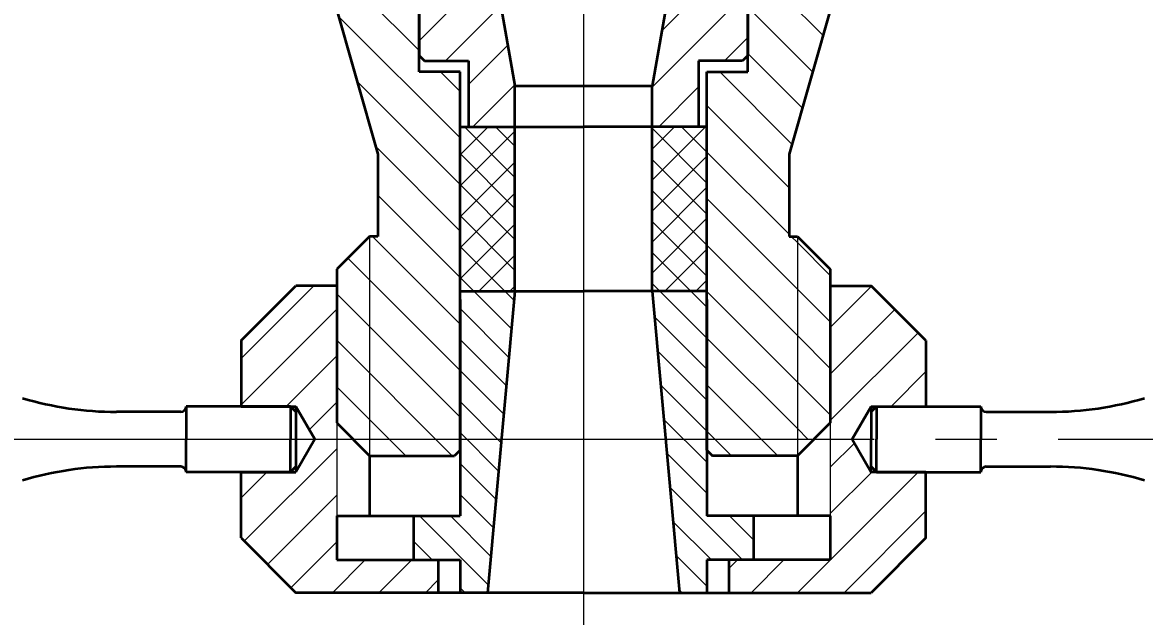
# Model space of a CAD drawing. Header units: millimetres. Extents: x 2139 to 2733, y 1509 to 1929.
# Drawn here: x 2359.42 to 2370.39, y 1760.62 to 1766.43 of the extents above; entities that cross this region are included whole.
import ezdxf

# ---------------------------------------------------------------- set-up
doc = ezdxf.new("R2010")
doc.units = ezdxf.units.MM
doc.linetypes.add('JIS_08_11', pattern=[12.799999999999999, 11, -0.6, 0.6, -0.6])
doc.linetypes.add('点画线', pattern=[18, 12, -2, 2, -2])
for name, color, linetype, lineweight in [('EB0', 7, 'Continuous', 35), ('中心线', 7, 'JIS_08_11', 9), ('设备', 7, 'Continuous', 50)]:
    doc.layers.add(name, color=color, linetype=linetype, lineweight=lineweight)
doc.layers.add('厂房', color=7, linetype='Continuous')
doc.layers.add('标注', color=7, linetype='Continuous')
doc.styles.get("Standard").update_dxf_attribs({"font": 'arial.ttf'})
doc.dimstyles.new('ISO-25', dxfattribs={"dimtxt": 2.5, "dimasz": 2.5, "dimexe": 1.25, "dimexo": 0.625, "dimtad": 1, "dimtxsty": 'Standard', "dimcen": 2.5, "dimadec": 0, "dimazin": 0, "dimtfac": 1, "dimtmove": 0, "dimatfit": 3, "dimfxl": 1, "dimarcsym": 0})
pattern_1 = [(44.99999999999999, (2399.633057158721, 1786.21686475952), (-0.2274055408295936, 0.2274055408295938), [])]
pattern_2 = [(315, (2399.633057158721, 1786.21686475952), (0.2274055408295937, 0.2274055408295937), [])]

# ---------------------------------------------------------------- blocks, each defined once
blk = doc.blocks.new('*X5')
at = {"layer": 'EB0', "color": 0, "linetype": 'Continuous', "lineweight": 18}
for p, q in [((-667.971230475429, -418.1447854271078), (-661.0860228201202, -425.0299930824167)), ((-662.3143762259407, -418.1447854271037), (-660.6146182993293, -419.8445433537152)), ((-634.0301049784756, -418.1447854271067), (-625.4600948514559, -426.7147955541266)), ((-628.3732507289832, -418.1447854271068), (-625.4600948514559, -421.0579413046342)), ((-670.4600948514552, -421.3127753005741), (-661.5574273409113, -430.2154428111181)), ((-635.0374084138041, -422.7943362412706), (-625.4600948514557, -432.3716498036191)), ((-670.4600948514551, -426.9696295500666), (-662.0288318617022, -435.4008925398197)), ((-634.4717229888548, -429.0168759157124), (-625.4600948514557, -438.0285040531115)), ((-670.4600948514551, -432.6264837995591), (-662.5002363824932, -440.5863422685209)), ((-633.9060375639056, -435.239415590154), (-625.4600948514557, -443.685358302604)), ((-670.460094851455, -438.2833380490516), (-662.9716409032842, -445.7717919972225)), ((-633.3403521389564, -441.4619552645958), (-625.4600948514558, -449.3422125520963)), ((-670.4600948514549, -443.9401922985442), (-663.4430454240751, -450.9572417259239)), ((-632.774666714007, -447.6844949390373), (-625.4600948514556, -454.9990668015887)), ((-670.4600948514554, -449.5970465480362), (-663.9144499448662, -456.1426914546255)), ((-632.2089812890579, -453.9070346134791), (-618.9712304754283, -467.1447854271085)), ((-670.4600948514552, -455.2539007975286), (-664.3858544656572, -461.3281411833267)), ((-677.8829187208673, -459.1447854271015), (-665.3286635072391, -471.6990406407297)), ((-672.2260644713766, -459.1447854270997), (-664.8572589864481, -466.5135909120283)), ((-631.6432958641085, -460.1295742879208), (-624.6280847249199, -467.1447854271095)), ((-621.3143762259443, -459.1447854271001), (-616.9600948514535, -463.4990668015909)), ((-678.9600948514569, -463.7244635460044), (-675.5397729703523, -467.1447854271091)), ((-631.0776104391593, -466.3521139623626), (-625.4600948514554, -471.9696295500664)), ((-670.4600948514551, -472.2244635460061), (-669.539772970355, -473.1447854271063)), ((-630.5119250142101, -472.574653636804), (-629.9417932239077, -473.1447854271065))]:
    blk.add_line(p, q, dxfattribs=at)
blk = doc.blocks.new('*X6')
at = {"layer": 'EB0', "color": 0, "linetype": 'Continuous', "lineweight": 18}
for p, q in [((-670.4600948514554, -393.2742366263288), (-665.3311153805936, -388.1452571554669)), ((-635.4600948514558, -392.2153621232835), (-631.3899898836366, -388.1452571554644)), ((-635.4600948514557, -397.8722163727757), (-625.7331356341433, -388.1452571554632)), ((-670.4600948514554, -398.9310908758212), (-660.4600948514558, -388.9310908758217)), ((-670.4600948514553, -404.5879451253135), (-660.4600948514558, -394.5879451253141)), ((-635.4600948514557, -403.529070622268), (-625.4600948514559, -393.5290706222683)), ((-670.4600948514553, -410.2447993748058), (-660.4600948514559, -400.2447993748065)), ((-635.4600948514554, -409.1859248717603), (-625.4600948514559, -399.1859248717606)), ((-635.4600948514553, -414.8427791212527), (-625.4600948514558, -404.842779121253)), ((-670.4600948514552, -415.9016536242981), (-660.4600948514559, -405.9016536242989)), ((-633.1052469078174, -418.1447854271071), (-625.4600948514558, -410.4996333707455)), ((-667.0463724047731, -418.1447854271083), (-660.4600948514559, -411.5585078737913)), ((-661.3895181552792, -418.1447854271069), (-660.4600948514559, -417.2153621232837)), ((-627.448392658326, -418.1447854271082), (-625.4600948514558, -416.1564876202379))]:
    blk.add_line(p, q, dxfattribs=at)
blk = doc.blocks.new('*X7')
at = {"layer": 'EB0', "color": 0, "linetype": 'Continuous', "lineweight": 18}
for p, q in [((-669.6864874996077, -388.1452571554674), (-660.4600948514558, -397.3716498036192)), ((-664.0296332501157, -388.1452571554668), (-660.4600948514558, -391.7147955541267)), ((-635.4600948514558, -388.4305243066645), (-625.4600948514559, -398.4305243066646)), ((-630.088507753164, -388.1452571554642), (-625.4600948514559, -392.7736700571723)), ((-670.4600948514554, -393.0285040531119), (-660.4600948514559, -403.0285040531115)), ((-635.4600948514558, -394.0873785561571), (-625.4600948514558, -404.087378556157)), ((-670.4600948514554, -398.6853583026044), (-660.4600948514559, -408.6853583026039)), ((-635.4600948514556, -399.7442328056496), (-625.4600948514558, -409.7442328056495)), ((-670.4600948514553, -404.3422125520969), (-660.4600948514559, -414.3422125520963)), ((-635.4600948514554, -405.4010870551422), (-625.4600948514558, -415.401087055142)), ((-670.4600948514553, -409.9990668015894), (-662.3143762259377, -418.1447854271069)), ((-635.4600948514554, -411.0579413046346), (-628.373250728982, -418.144785427108)), ((-670.4600948514552, -415.6559210510819), (-667.9712304754283, -418.1447854271089)), ((-635.4600948514553, -416.7147955541272), (-634.0301049784756, -418.144785427107))]:
    blk.add_line(p, q, dxfattribs=at)
blk = doc.blocks.new('*U41')
at = {"layer": '中心线', "color": 0, "transparency": 16777216}
blk.add_line((0, 24.83547627046573), (0, -45.41324831126485), dxfattribs=at)
blk = doc.blocks.new('*D51')
at = {"layer": 'Defpoints', "color": 0, "transparency": 16777216}
for p in [(2330.881236952726, 1776.831724732167), (2364.902396074683, 1758.099362832931), (2364.902396074683, 1749.412735737465)]:
    blk.add_point(p, dxfattribs=at)
at = {"layer": '标注', "color": 0, "lineweight": -2, "transparency": 16777216}
for p, q in [((2330.881236952726, 1776.206724732167), (2330.881236952726, 1748.162735737465)), ((2364.902396074683, 1757.474362832931), (2364.902396074683, 1748.162735737465)), ((2333.381236952726, 1749.412735737465), (2362.402396074683, 1749.412735737465))]:
    blk.add_line(p, q, dxfattribs=at)
at = {"layer": '标注', "color": 0, "transparency": 16777216}
for points in [[(2333.381236952726, 1749.829402404132), (2333.381236952726, 1748.996069070798), (2330.881236952726, 1749.412735737465)], [(2362.402396074683, 1749.829402404132), (2362.402396074683, 1748.996069070798), (2364.902396074683, 1749.412735737465)]]:
    blk.add_solid(points, dxfattribs=at)
at = {"layer": '标注', "color": 0, "transparency": 16777216, "insert": (2347.891816513705, 1751.314168206769), "char_height": 2.5, "attachment_point": 5}
blk.add_mtext('6800', dxfattribs=at)

msp = doc.modelspace()

# ---------------------------------------------------------------- hatches: boundary and pattern name
at = {"layer": '设备', "linetype": 'Continuous', "lineweight": 18, "true_color": 0x000000}
h = msp.add_hatch(dxfattribs=at)
h.set_pattern_fill('无图案', color=18, scale=0.3216000000000001, angle=404.9999999999999, style=0, pattern_type=0)
h.set_pattern_definition(pattern_1)
edge = h.paths.add_edge_path(flags=0)
edge.add_line((2365.572396074683, 1765.412278975987), (2365.572396074683, 1765.812423684501))
edge.add_line((2365.790553700958, 1765.412278975987), (2365.572396074683, 1765.412278975987))
edge.add_line((2365.860313143152, 1765.412278975987), (2365.790553700959, 1765.412278975987))
edge.add_line((2366.027996074683, 1765.412278975987), (2365.860313143152, 1765.412278975987))
edge.add_line((2366.027996074683, 1766.055478975987), (2366.027996074683, 1765.412278975987))
edge.add_line((2366.456796074684, 1766.055478975987), (2366.027996074683, 1766.055478975987))
edge.add_line((2366.510396074683, 1766.109078975987), (2366.456796074683, 1766.055478975987))
edge.add_line((2366.510396074683, 1766.283725043598), (2366.510396074683, 1766.109078975987))
edge.add_line((2366.510396074683, 1766.738536125258), (2366.510396074683, 1766.283725043599))
edge.add_line((2366.510396074683, 1767.193347206917), (2366.510396074683, 1766.738536125258))
edge.add_line((2366.510396074683, 1767.648158288576), (2366.510396074683, 1767.193347206917))
edge.add_line((2366.510396074683, 1767.985078975987), (2366.510396074683, 1767.648158288576))
edge.add_line((2366.510396074683, 1768.092278975987), (2366.510396074683, 1767.985078975987))
edge.add_line((2366.617596074683, 1768.092278975987), (2366.510396074683, 1768.092278975987))
edge.add_line((2366.954516762094, 1768.092278975987), (2366.617596074683, 1768.092278975987))
edge.add_line((2367.046396074683, 1768.092278975987), (2366.954516762094, 1768.092278975987))
edge.add_line((2367.046396074683, 1768.184158288576), (2367.046396074683, 1768.092278975987))
edge.add_line((2367.046396074683, 1768.253078975987), (2367.046396074683, 1768.184158288576))
edge.add_line((2367.046396074683, 1768.319495779388), (2367.046396074683, 1768.253078975987))
edge.add_line((2367.046396074683, 1768.440678975987), (2367.046396074683, 1768.319495779388))
edge.add_line((2366.965996074684, 1768.521078975987), (2367.046396074683, 1768.440678975987))
edge.add_line((2366.844812878085, 1768.521078975987), (2366.965996074684, 1768.521078975987))
edge.add_line((2366.390001796425, 1768.521078975987), (2366.844812878084, 1768.521078975987))
edge.add_line((2366.188796074684, 1768.521078975987), (2366.390001796426, 1768.521078975987))
edge.add_line((2365.974396074683, 1768.092278975987), (2366.188796074683, 1768.521078975987))
edge.add_line((2365.572396074683, 1765.812423684501), (2365.974396074683, 1768.092278975987))
edge = h.paths.add_edge_path(flags=0)
edge.add_line((2363.294396074683, 1767.161024778531), (2363.294396074683, 1767.61583586019))
edge.add_line((2363.294396074683, 1766.706213696872), (2363.294396074683, 1767.161024778531))
edge.add_line((2363.294396074683, 1766.251402615213), (2363.294396074683, 1766.706213696872))
edge.add_line((2363.294396074683, 1766.109078975987), (2363.294396074683, 1766.251402615213))
edge.add_line((2363.347996074684, 1766.055478975987), (2363.294396074683, 1766.109078975987))
edge.add_line((2363.776796074683, 1766.055478975987), (2363.347996074683, 1766.055478975987))
edge.add_line((2363.776796074683, 1765.412278975987), (2363.776796074683, 1766.055478975987))
edge.add_line((2363.971309374322, 1765.412278975987), (2363.776796074683, 1765.412278975987))
edge.add_line((2364.041068816515, 1765.412278975987), (2363.971309374321, 1765.412278975987))
edge.add_line((2364.232396074683, 1765.412278975987), (2364.041068816515, 1765.412278975987))
edge.add_line((2364.232396074683, 1765.812423684501), (2364.232396074683, 1765.412278975987))
edge.add_line((2363.830396074683, 1768.092278975987), (2364.232396074683, 1765.812423684501))
edge.add_line((2363.615996074684, 1768.521078975987), (2363.830396074683, 1768.092278975987))
edge.add_line((2363.206324224811, 1768.521078975987), (2363.615996074683, 1768.521078975987))
edge.add_line((2362.838796074683, 1768.521078975987), (2363.206324224811, 1768.521078975987))
edge.add_line((2362.758396074683, 1768.440678975987), (2362.838796074684, 1768.521078975987))
edge.add_line((2362.758396074683, 1768.253078975987), (2362.758396074683, 1768.440678975987))
edge.add_line((2362.758396074683, 1768.216863564338), (2362.758396074683, 1768.253078975987))
edge.add_line((2362.758396074683, 1768.092278975987), (2362.758396074683, 1768.216863564338))
edge.add_line((2362.861217027162, 1768.092278975987), (2362.758396074683, 1768.092278975987))
edge.add_line((2363.187196074683, 1768.092278975987), (2362.861217027161, 1768.092278975987))
edge.add_line((2363.294396074683, 1768.092278975987), (2363.187196074683, 1768.092278975987))
edge.add_line((2363.294396074683, 1767.985078975987), (2363.294396074683, 1768.092278975987))
edge.add_line((2363.294396074683, 1767.709978639469), (2363.294396074683, 1767.985078975987))
edge.add_line((2363.294396074683, 1767.615835860191), (2363.294396074683, 1767.709978639469))
h = msp.add_hatch(dxfattribs=at)
h.set_pattern_fill('无图案', color=18, scale=0.3216000000000001, angle=315, style=0, pattern_type=0)
h.set_pattern_definition(pattern_2)
edge = h.paths.add_edge_path(flags=0)
edge.add_line((2362.490396074683, 1762.517878975987), (2362.490396074683, 1762.869651982886))
edge.add_line((2362.651170790044, 1762.357104260627), (2362.490396074684, 1762.517878975987))
edge.add_line((2362.811996074684, 1762.357104260627), (2362.651170790044, 1762.357104260627))
edge.add_line((2362.811996074684, 1764.340278975987), (2362.811996074684, 1762.357104260627))
edge.add_line((2362.490396074683, 1764.018678975987), (2362.811996074684, 1764.340278975987))
edge.add_line((2362.490396074683, 1763.857904260626), (2362.490396074683, 1764.018678975987))
edge.add_line((2362.490396074683, 1763.779274146205), (2362.490396074683, 1763.857904260627))
edge.add_line((2362.490396074683, 1763.324463064545), (2362.490396074683, 1763.779274146204))
edge.add_line((2362.490396074683, 1762.869651982886), (2362.490396074683, 1763.324463064545))
edge = h.paths.add_edge_path(flags=0)
edge.add_line((2361.171423614397, 1767.020278975987), (2360.989596074683, 1767.020278975987))
edge.add_line((2361.95211110118, 1767.020278975987), (2361.171423614398, 1767.020278975987))
edge.add_arc((2361.95211110118, 1766.484306264459), 0.5359727115280952, 375.9453959009252, 450)
edge.add_line((2362.892396074683, 1765.144278975987), (2362.467461698596, 1766.631549292292))
edge.add_line((2362.892396074683, 1764.340278975987), (2362.892396074683, 1765.144278975987))
edge.add_line((2362.811996074684, 1764.340278975987), (2362.892396074683, 1764.340278975987))
edge.add_line((2362.811996074684, 1762.357104260627), (2362.811996074684, 1764.340278975987))
edge.add_line((2362.811996074684, 1762.196278975987), (2362.811996074684, 1762.357104260627))
edge.add_line((2363.642796074683, 1762.196278975987), (2362.811996074683, 1762.196278975987))
edge.add_line((2363.696396074683, 1762.249878975987), (2363.642796074683, 1762.196278975987))
edge.add_line((2363.696396074683, 1762.421670452318), (2363.696396074683, 1762.249878975987))
edge.add_line((2363.696396074683, 1762.724877840091), (2363.696396074683, 1762.421670452318))
edge.add_line((2363.696396074683, 1763.028085227864), (2363.696396074683, 1762.724877840091))
edge.add_line((2363.696396074683, 1763.331292615637), (2363.696396074683, 1763.028085227864))
edge.add_line((2363.696396074683, 1763.634500003409), (2363.696396074683, 1763.331292615637))
edge.add_line((2363.696396074683, 1763.723904260627), (2363.696396074683, 1763.634500003409))
edge.add_line((2363.696396074683, 1763.804304260627), (2363.696396074683, 1763.723904260627))
edge.add_line((2363.696396074683, 1763.924536125258), (2363.696396074683, 1763.804304260627))
edge.add_line((2363.696396074683, 1763.937707391182), (2363.696396074683, 1763.924536125258))
edge.add_line((2363.696396074683, 1764.22774351303), (2363.696396074683, 1763.937707391182))
edge.add_line((2363.696396074683, 1764.240914778955), (2363.696396074683, 1764.22774351303))
edge.add_line((2363.696396074683, 1764.530950900803), (2363.696396074683, 1764.240914778955))
edge.add_line((2363.696396074683, 1764.544122166728), (2363.696396074683, 1764.530950900803))
edge.add_line((2363.696396074683, 1764.834158288576), (2363.696396074683, 1764.544122166728))
edge.add_line((2363.696396074683, 1764.8473295545), (2363.696396074683, 1764.834158288576))
edge.add_line((2363.696396074683, 1765.137365676349), (2363.696396074683, 1764.8473295545))
edge.add_line((2363.696396074683, 1765.150536942273), (2363.696396074683, 1765.137365676349))
edge.add_line((2363.696396074683, 1765.412278975987), (2363.696396074683, 1765.150536942273))
edge.add_line((2363.696396074683, 1765.948278975987), (2363.696396074683, 1765.412278975987))
edge.add_line((2363.294396074683, 1765.948278975987), (2363.696396074683, 1765.948278975987))
edge.add_line((2363.294396074683, 1766.109078975987), (2363.294396074683, 1765.948278975987))
edge.add_line((2363.294396074683, 1767.985078975987), (2363.294396074683, 1766.109078975987))
edge.add_line((2363.187196074683, 1768.092278975987), (2363.294396074683, 1767.985078975987))
edge.add_line((2362.758396074683, 1768.092278975987), (2363.187196074683, 1768.092278975987))
edge.add_line((2362.725502061493, 1768.092278975987), (2362.758396074684, 1768.092278975987))
edge.add_line((2362.633811486332, 1768.092278975987), (2362.725502061493, 1768.092278975987))
edge.add_line((2362.498096520663, 1768.092278975987), (2362.633811486332, 1768.092278975987))
edge.add_line((2362.406405945503, 1768.092278975987), (2362.498096520663, 1768.092278975987))
edge.add_line((2362.270690979833, 1768.092278975987), (2362.406405945503, 1768.092278975987))
edge.add_line((2362.179000404673, 1768.092278975987), (2362.270690979833, 1768.092278975987))
edge.add_line((2362.043285439004, 1768.092278975987), (2362.179000404673, 1768.092278975987))
edge.add_line((2361.951594863844, 1768.092278975987), (2362.043285439004, 1768.092278975987))
edge.add_line((2361.815879898174, 1768.092278975987), (2361.951594863843, 1768.092278975987))
edge.add_line((2361.724189323014, 1768.092278975987), (2361.815879898174, 1768.092278975987))
edge.add_line((2361.588474357345, 1768.092278975987), (2361.724189323014, 1768.092278975987))
edge.add_line((2361.496783782184, 1768.092278975987), (2361.588474357345, 1768.092278975987))
edge.add_line((2361.361068816515, 1768.092278975987), (2361.496783782185, 1768.092278975987))
edge.add_line((2361.269378241354, 1768.092278975987), (2361.361068816515, 1768.092278975987))
edge.add_line((2361.133663275686, 1768.092278975987), (2361.269378241355, 1768.092278975987))
edge.add_line((2361.041972700525, 1768.092278975987), (2361.133663275686, 1768.092278975987))
edge.add_line((2360.989596074683, 1768.092278975987), (2361.041972700525, 1768.092278975987))
edge.add_line((2360.989596074684, 1767.020278975987), (2360.989596074684, 1768.092278975987))
edge = h.paths.add_edge_path(flags=0)
edge.add_arc((2359.810396074677, 1767.288278975981), 0.2679999999934067, 539.9999999999994, 630)
edge.add_line((2360.057368534969, 1767.020278975987), (2359.810396074677, 1767.020278975987))
edge.add_line((2360.239196074684, 1767.020278975987), (2360.05736853497, 1767.020278975987))
edge.add_line((2360.239196074684, 1768.092278975987), (2360.239196074684, 1767.020278975987))
edge.add_line((2359.542396074683, 1768.092278975987), (2360.239196074683, 1768.092278975987))
edge.add_line((2359.542396074683, 1767.288278975981), (2359.542396074683, 1768.092278975987))
h = msp.add_hatch(dxfattribs=at)
h.set_pattern_fill('无图案', color=18, scale=0.3216000000000001, angle=315, style=0, pattern_type=0)
h.set_pattern_definition(pattern_2)
edge = h.paths.add_edge_path(flags=0)
edge.add_line((2366.510396074683, 1765.948278975987), (2366.510396074683, 1766.109078975987))
edge.add_line((2366.108396074683, 1765.948278975987), (2366.510396074683, 1765.948278975987))
edge.add_line((2366.108396074683, 1765.412278975987), (2366.108396074683, 1765.948278975987))
edge.add_line((2366.108396074683, 1765.164196044456), (2366.108396074683, 1765.412278975987))
edge.add_line((2366.108396074683, 1765.123706574167), (2366.108396074683, 1765.164196044456))
edge.add_line((2366.108396074683, 1764.860988656683), (2366.108396074683, 1765.123706574167))
edge.add_line((2366.108396074683, 1764.820499186394), (2366.108396074683, 1764.860988656683))
edge.add_line((2366.108396074683, 1764.55778126891), (2366.108396074683, 1764.820499186394))
edge.add_line((2366.108396074683, 1764.517291798621), (2366.108396074683, 1764.55778126891))
edge.add_line((2366.108396074683, 1764.254573881137), (2366.108396074683, 1764.517291798621))
edge.add_line((2366.108396074683, 1764.214084410848), (2366.108396074683, 1764.254573881137))
edge.add_line((2366.108396074683, 1763.951366493365), (2366.108396074683, 1764.214084410848))
edge.add_line((2366.108396074683, 1763.910877023075), (2366.108396074683, 1763.951366493365))
edge.add_line((2366.108396074683, 1763.804304260627), (2366.108396074683, 1763.910877023075))
edge.add_line((2366.108396074683, 1763.723904260627), (2366.108396074683, 1763.804304260627))
edge.add_line((2366.108396074683, 1763.648159105592), (2366.108396074683, 1763.723904260627))
edge.add_line((2366.108396074683, 1763.344951717819), (2366.108396074683, 1763.648159105592))
edge.add_line((2366.108396074683, 1763.041744330046), (2366.108396074683, 1763.344951717819))
edge.add_line((2366.108396074683, 1762.738536942273), (2366.108396074683, 1763.041744330046))
edge.add_line((2366.108396074683, 1762.435329554501), (2366.108396074683, 1762.738536942273))
edge.add_line((2366.108396074683, 1762.249878975987), (2366.108396074683, 1762.435329554501))
edge.add_line((2366.161996074683, 1762.196278975987), (2366.108396074683, 1762.249878975987))
edge.add_line((2366.992796074684, 1762.196278975987), (2366.161996074683, 1762.196278975987))
edge.add_line((2366.992796074684, 1762.357104260627), (2366.992796074684, 1762.196278975987))
edge.add_line((2366.992796074684, 1764.340278975987), (2366.992796074684, 1762.357104260627))
edge.add_line((2366.912396074683, 1764.340278975987), (2366.992796074683, 1764.340278975987))
edge.add_line((2366.912396074683, 1765.144278975987), (2366.912396074683, 1764.340278975987))
edge.add_line((2367.33733045077, 1766.631549292292), (2366.912396074683, 1765.144278975987))
edge.add_arc((2367.852681048187, 1766.484306264459), 0.5359727115281051, 450, 524.0546040990768)
edge.add_line((2368.633368534969, 1767.020278975987), (2367.852681048187, 1767.020278975987))
edge.add_line((2368.815196074684, 1767.020278975987), (2368.63336853497, 1767.020278975987))
edge.add_line((2368.815196074684, 1768.092278975987), (2368.815196074684, 1767.020278975987))
edge.add_line((2368.773761088732, 1768.092278975987), (2368.815196074684, 1768.092278975987))
edge.add_line((2368.638046123062, 1768.092278975987), (2368.773761088731, 1768.092278975987))
edge.add_line((2368.546355547902, 1768.092278975987), (2368.638046123062, 1768.092278975987))
edge.add_line((2368.410640582232, 1768.092278975987), (2368.546355547901, 1768.092278975987))
edge.add_line((2368.318950007072, 1768.092278975987), (2368.410640582233, 1768.092278975987))
edge.add_line((2368.183235041403, 1768.092278975987), (2368.318950007072, 1768.092278975987))
edge.add_line((2368.091544466242, 1768.092278975987), (2368.183235041403, 1768.092278975987))
edge.add_line((2367.955829500574, 1768.092278975987), (2368.091544466243, 1768.092278975987))
edge.add_line((2367.864138925413, 1768.092278975987), (2367.955829500573, 1768.092278975987))
edge.add_line((2367.728423959744, 1768.092278975987), (2367.864138925413, 1768.092278975987))
edge.add_line((2367.636733384583, 1768.092278975987), (2367.728423959743, 1768.092278975987))
edge.add_line((2367.501018418914, 1768.092278975987), (2367.636733384583, 1768.092278975987))
edge.add_line((2367.409327843754, 1768.092278975987), (2367.501018418915, 1768.092278975987))
edge.add_line((2367.273612878084, 1768.092278975987), (2367.409327843754, 1768.092278975987))
edge.add_line((2367.181922302924, 1768.092278975987), (2367.273612878085, 1768.092278975987))
edge.add_line((2367.046396074683, 1768.092278975987), (2367.181922302924, 1768.092278975987))
edge.add_line((2366.617596074683, 1768.092278975987), (2367.046396074683, 1768.092278975987))
edge.add_line((2366.510396074683, 1767.985078975987), (2366.617596074683, 1768.092278975987))
edge.add_line((2366.510396074683, 1767.142908824951), (2366.510396074683, 1767.985078975987))
edge.add_line((2366.510396074683, 1766.109078975987), (2366.510396074683, 1767.142908824951))
h = msp.add_hatch(dxfattribs=at)
h.set_pattern_fill('无图案', color=18, scale=0.3216000000000001, angle=315, style=0, pattern_type=0)
h.set_pattern_definition(pattern_2)
edge = h.paths.add_edge_path(flags=0)
edge.add_line((2367.153621359324, 1762.357104260627), (2366.992796074684, 1762.357104260627))
edge.add_line((2367.314396074683, 1762.517878975987), (2367.153621359323, 1762.357104260627))
edge.add_line((2367.314396074683, 1762.593762799478), (2367.314396074683, 1762.517878975987))
edge.add_line((2367.314396074683, 1763.048573881137), (2367.314396074683, 1762.593762799478))
edge.add_line((2367.314396074683, 1763.503384962796), (2367.314396074683, 1763.048573881137))
edge.add_line((2367.314396074683, 1763.857904260626), (2367.314396074683, 1763.503384962796))
edge.add_line((2367.314396074683, 1764.018678975987), (2367.314396074683, 1763.857904260627))
edge.add_line((2366.992796074684, 1764.340278975987), (2367.314396074684, 1764.018678975987))
edge.add_line((2366.992796074684, 1762.357104260627), (2366.992796074684, 1764.340278975987))
h = msp.add_hatch(dxfattribs=at)
h.set_pattern_fill('无图案', color=18, scale=0.3216000000000001, angle=404.9999999999999, style=0, pattern_type=0)
h.set_pattern_definition(pattern_1)
edge = h.paths.add_edge_path(flags=0)
edge.add_line((2367.314396074683, 1761.177904260627), (2367.314396074683, 1761.606704260627))
edge.add_line((2366.563996074683, 1761.177904260627), (2367.314396074683, 1761.177904260627))
edge.add_line((2366.456199205239, 1761.177904260627), (2366.563996074683, 1761.177904260627))
edge.add_line((2366.322796074684, 1761.177904260627), (2366.456199205239, 1761.177904260627))
edge.add_line((2366.322796074684, 1760.856304260627), (2366.322796074684, 1761.177904260627))
edge.add_line((2367.071125739012, 1760.856304260627), (2366.322796074684, 1760.856304260627))
edge.add_line((2367.714325739012, 1760.856304260627), (2367.071125739012, 1760.856304260627))
edge.add_line((2368.250325739012, 1761.392304260627), (2367.714325739012, 1760.856304260627))
edge.add_line((2368.250325739012, 1762.035504260627), (2368.250325739012, 1761.392304260627))
edge.add_line((2367.767925739012, 1762.035504260627), (2368.250325739012, 1762.035504260627))
edge.add_line((2367.714325739012, 1762.035504260627), (2367.767925739012, 1762.035504260627))
edge.add_line((2367.528649892441, 1762.357104260627), (2367.714325739012, 1762.035504260627))
edge.add_line((2367.314396074683, 1762.357104260627), (2367.52864989244, 1762.357104260627))
edge.add_line((2367.314396074683, 1761.606704260627), (2367.314396074683, 1762.357104260627))
edge = h.paths.add_edge_path(flags=0)
edge.add_line((2367.314396074683, 1762.357104260627), (2367.314396074683, 1762.517878975987))
edge.add_line((2367.528649892441, 1762.357104260627), (2367.314396074683, 1762.357104260627))
edge.add_line((2367.714325739012, 1762.678704260627), (2367.52864989244, 1762.357104260627))
edge.add_line((2367.767925739012, 1762.678704260627), (2367.714325739012, 1762.678704260627))
edge.add_line((2368.250325739012, 1762.678704260627), (2367.767925739012, 1762.678704260627))
edge.add_line((2368.250325739012, 1763.321904260627), (2368.250325739012, 1762.678704260627))
edge.add_line((2367.714325739012, 1763.857904260627), (2368.250325739012, 1763.321904260627))
edge.add_line((2367.314396074683, 1763.857904260626), (2367.714325739012, 1763.857904260627))
edge.add_line((2367.314396074683, 1762.517878975987), (2367.314396074683, 1763.857904260627))
edge = h.paths.add_edge_path(flags=0)
edge.add_line((2362.090466410355, 1760.856304260627), (2361.554466410355, 1761.392304260627))
edge.add_line((2362.733666410355, 1760.856304260627), (2362.090466410355, 1760.856304260627))
edge.add_line((2363.481996074684, 1760.856304260627), (2362.733666410355, 1760.856304260627))
edge.add_line((2363.481996074684, 1761.177904260627), (2363.481996074684, 1760.856304260627))
edge.add_line((2363.42412532751, 1761.177904260627), (2363.481996074683, 1761.177904260627))
edge.add_line((2363.240796074683, 1761.177904260627), (2363.42412532751, 1761.177904260627))
edge.add_line((2362.490396074683, 1761.177904260627), (2363.240796074683, 1761.177904260627))
edge.add_line((2362.490396074684, 1761.606704260627), (2362.490396074684, 1761.177904260627))
edge.add_line((2362.490396074683, 1762.357104260627), (2362.490396074683, 1761.606704260627))
edge.add_line((2362.276142256927, 1762.357104260627), (2362.490396074684, 1762.357104260627))
edge.add_line((2362.090466410355, 1762.035504260627), (2362.276142256926, 1762.357104260627))
edge.add_line((2362.036866410354, 1762.035504260627), (2362.090466410355, 1762.035504260627))
edge.add_line((2361.554466410355, 1762.035504260627), (2362.036866410354, 1762.035504260627))
edge.add_line((2361.554466410355, 1761.392304260627), (2361.554466410355, 1762.035504260627))
edge = h.paths.add_edge_path(flags=0)
edge.add_line((2362.036866410354, 1762.678704260627), (2361.554466410355, 1762.678704260627))
edge.add_line((2362.090466410355, 1762.678704260627), (2362.036866410354, 1762.678704260627))
edge.add_line((2362.276142256927, 1762.357104260627), (2362.090466410355, 1762.678704260627))
edge.add_line((2362.490396074683, 1762.357104260627), (2362.276142256926, 1762.357104260627))
edge.add_line((2362.490396074683, 1762.414840901227), (2362.490396074683, 1762.357104260627))
edge.add_line((2362.490396074683, 1762.517878975987), (2362.490396074683, 1762.414840901227))
edge.add_line((2362.490396074683, 1763.857904260626), (2362.490396074683, 1762.517878975987))
edge.add_line((2362.090466410355, 1763.857904260627), (2362.490396074683, 1763.857904260626))
edge.add_line((2361.554466410355, 1763.321904260627), (2362.090466410355, 1763.857904260627))
edge.add_line((2361.554466410355, 1762.678704260627), (2361.554466410355, 1763.321904260627))

# ---------------------------------------------------------------- linework, layer by layer
at = {"layer": '中心线'}
msp.add_line((2356.742991354867, 1762.357104260627), (2373.122196434221, 1762.357104260627), dxfattribs=at)
at = {"layer": '厂房', "color": 18, "linetype": '点画线', "lineweight": 9, "true_color": 0x000000}
for p, q in [((2364.902396074684, 1768.937267211281), (2364.902396074684, 1765.412278975987)), ((2364.902396074684, 1765.412278975987), (2364.902396074684, 1760.327681459539))]:
    msp.add_line(p, q, dxfattribs=at)
at = {"layer": '设备', "color": 18, "linetype": 'Continuous', "lineweight": 35, "true_color": 0x000000}
for p, q in [((2363.294396074683, 1768.092278975987), (2363.294396074683, 1766.109078975987)), ((2363.830396074683, 1768.092278975987), (2364.232396074683, 1765.812423684501)), ((2365.974396074683, 1768.092278975987), (2365.572396074683, 1765.812423684501)), ((2366.510396074683, 1768.092278975987), (2366.510396074683, 1766.109078975987)), ((2363.294396074683, 1765.948278975987), (2363.294396074683, 1768.011878975987)), ((2366.510396074683, 1765.948278975987), (2366.510396074683, 1768.011878975987)), ((2362.467461701269, 1766.631549282937), (2362.892396074683, 1765.144278975987)), ((2367.337330448097, 1766.631549282937), (2366.912396074683, 1765.144278975987)), ((2363.294396074683, 1766.109078975987), (2363.347996074684, 1766.055478975987)), ((2363.347996074684, 1766.055478975987), (2363.776796074683, 1766.055478975987)), ((2363.776796074683, 1766.055478975987), (2363.776796074683, 1765.412278975987)), ((2366.456796074684, 1766.055478975987), (2366.027996074683, 1766.055478975987)), ((2366.027996074683, 1766.055478975987), (2366.027996074683, 1765.412278975987)), ((2366.510396074683, 1766.109078975987), (2366.456796074684, 1766.055478975987)), ((2363.696396074683, 1765.948278975987), (2363.294396074683, 1765.948278975987)), ((2363.696396074683, 1762.249878975987), (2363.696396074683, 1765.948278975987)), ((2366.108396074683, 1762.249878975987), (2366.108396074683, 1765.948278975987)), ((2366.108396074683, 1765.948278975987), (2366.510396074683, 1765.948278975987)), ((2364.232396074683, 1765.412278975987), (2364.232396074683, 1765.812423684501)), ((2364.232396074683, 1765.812423684501), (2365.572396074683, 1765.812423684501)), ((2365.572396074683, 1765.412278975987), (2365.572396074683, 1765.812423684501)), ((2363.696396074683, 1765.412278975987), (2364.902396074684, 1765.412278975987)), ((2364.232396074683, 1763.804304260627), (2364.232396074683, 1765.412278975987)), ((2366.108396074683, 1765.412278975987), (2364.902396074684, 1765.412278975987)), ((2365.572396074683, 1763.804304260627), (2365.572396074683, 1765.412278975987)), ((2362.892396074683, 1765.144278975987), (2362.892396074683, 1764.340278975987)), ((2366.912396074683, 1765.144278975987), (2366.912396074683, 1764.340278975987)), ((2362.811996074684, 1764.340278975987), (2362.490396074683, 1764.018678975987)), ((2362.892396074683, 1764.340278975987), (2362.811996074684, 1764.340278975987)), ((2366.912396074683, 1764.340278975987), (2366.992796074684, 1764.340278975987)), ((2366.992796074684, 1764.340278975987), (2367.314396074683, 1764.018678975987)), ((2362.490396074683, 1764.018678975987), (2362.490396074683, 1762.517878975987)), ((2367.314396074683, 1764.018678975987), (2367.314396074683, 1762.517878975987)), ((2361.554466410355, 1763.321904260627), (2362.090466410355, 1763.857904260627)), ((2362.490396074683, 1763.857904260626), (2362.090466410355, 1763.857904260627)), ((2367.314396074683, 1763.857904260626), (2367.714325739012, 1763.857904260627)), ((2368.250325739012, 1763.321904260627), (2367.714325739012, 1763.857904260627)), ((2363.696396074683, 1763.804304260627), (2364.066013566065, 1763.804304260627)), ((2363.696396074683, 1763.723904260627), (2363.696396074683, 1761.606704260628)), ((2364.232396074683, 1763.804304260627), (2363.964396074683, 1760.856304260627)), ((2364.017996074684, 1763.804304260627), (2364.902396074684, 1763.804304260627)), ((2365.786796074683, 1763.804304260627), (2364.902396074684, 1763.804304260627)), ((2365.572396074683, 1763.804304260627), (2365.840396074683, 1760.856304260627)), ((2366.027996074683, 1763.804304260627), (2365.572396074683, 1763.804304260627)), ((2366.108396074683, 1763.804304260627), (2366.027996074683, 1763.804304260627)), ((2366.108396074683, 1763.723904260627), (2366.108396074683, 1761.606704260628)), ((2361.554466410355, 1763.321904260627), (2361.554466410355, 1762.678704260627)), ((2368.250325739012, 1763.321904260627), (2368.250325739012, 1762.678704260627)), ((2360.964866410349, 1762.625104260627), (2360.336581843262, 1762.625104260627)), ((2361.018466410354, 1762.678704260627), (2361.018466410354, 1762.357104260627)), ((2362.036866410354, 1762.678704260627), (2361.018466410354, 1762.678704260627)), ((2361.554466410355, 1762.678704260627), (2362.090466410355, 1762.678704260627)), ((2362.036866410354, 1762.678704260627), (2362.036866410354, 1762.357104260627)), ((2362.036866410354, 1762.678704260627), (2362.090466410355, 1762.625104260627)), ((2362.090466410355, 1762.678704260627), (2362.276142256927, 1762.357104260627)), ((2362.090466410355, 1762.678704260627), (2362.090466410355, 1762.035504260627)), ((2367.714325739012, 1762.678704260627), (2367.528649892441, 1762.357104260627)), ((2367.767925739012, 1762.678704260627), (2367.714325739012, 1762.625104260627)), ((2367.714325739012, 1762.678704260627), (2368.786325739012, 1762.678704260627)), ((2367.714325739013, 1762.678704260627), (2367.714325739012, 1762.357104260627)), ((2367.767925739012, 1762.678704260627), (2367.767925739012, 1762.357104260627)), ((2368.786325739012, 1762.678704260627), (2368.786325739012, 1762.357104260627)), ((2368.839925739018, 1762.625104260627), (2369.468210306105, 1762.625104260627)), ((2362.490396074683, 1762.517878975987), (2362.811996074684, 1762.196278975987)), ((2367.314396074683, 1762.517878975987), (2366.992796074684, 1762.196278975987)), ((2361.018466410354, 1762.035504260627), (2361.018466410354, 1762.357104260627)), ((2362.036866410354, 1762.035504260627), (2362.036866410354, 1762.357104260627)), ((2362.276142256927, 1762.357104260627), (2362.090466410355, 1762.035504260627)), ((2367.528649892441, 1762.357104260627), (2367.714325739012, 1762.035504260627)), ((2367.714325739012, 1762.035504260627), (2367.714325739012, 1762.357104260627)), ((2367.767925739012, 1762.035504260627), (2367.767925739012, 1762.357104260627)), ((2368.786325739012, 1762.035504260627), (2368.786325739012, 1762.357104260627)), ((2362.811996074684, 1762.196278975987), (2363.642796074683, 1762.196278975987)), ((2362.811996074684, 1762.196278975987), (2362.811996074684, 1761.606704260627)), ((2363.696396074683, 1762.249878975987), (2363.642796074683, 1762.196278975987)), ((2366.108396074683, 1762.249878975987), (2366.161996074683, 1762.196278975987)), ((2366.992796074684, 1762.196278975987), (2366.161996074683, 1762.196278975987)), ((2366.992796074684, 1762.196278975987), (2366.992796074684, 1761.606704260627)), ((2360.964866410349, 1762.089104260627), (2360.336581843262, 1762.089104260627)), ((2362.036866410354, 1762.035504260627), (2362.090466410355, 1762.089104260627)), ((2367.714325739012, 1762.089104260627), (2367.767925739012, 1762.035504260627)), ((2368.839925739018, 1762.089104260627), (2369.468210306105, 1762.089104260627)), ((2362.036866410354, 1762.035504260627), (2361.018466410354, 1762.035504260627)), ((2361.554466410355, 1761.392304260627), (2361.554466410355, 1762.035504260627)), ((2361.554466410355, 1762.035504260627), (2362.090466410355, 1762.035504260627)), ((2368.250325739012, 1762.035504260627), (2367.714325739012, 1762.035504260627)), ((2367.767925739012, 1762.035504260627), (2368.786325739012, 1762.035504260627)), ((2368.250325739012, 1761.392304260627), (2368.250325739012, 1762.035504260627)), ((2362.490396074683, 1761.606704260627), (2362.490396074683, 1761.177904260627)), ((2362.490396074683, 1761.606704260627), (2363.696396074683, 1761.606704260628)), ((2363.240796074683, 1761.606704260628), (2363.240796074683, 1761.177904260627)), ((2367.314396074683, 1761.606704260627), (2366.108396074683, 1761.606704260628)), ((2366.563996074683, 1761.606704260628), (2366.563996074683, 1761.177904260627)), ((2367.314396074683, 1761.606704260627), (2367.314396074683, 1761.177904260627)), ((2361.554466410355, 1761.392304260627), (2362.090466410355, 1760.856304260627)), ((2368.250325739012, 1761.392304260627), (2367.714325739012, 1760.856304260627)), ((2362.490396074683, 1761.177904260627), (2363.696396074683, 1761.177904260627)), ((2363.481996074684, 1761.177904260627), (2363.481996074684, 1760.856304260627)), ((2363.696396074683, 1761.177904260627), (2363.696396074683, 1760.856304260627)), ((2367.314396074683, 1761.177904260627), (2366.108396074683, 1761.177904260627)), ((2366.108396074683, 1761.177904260627), (2366.108396074683, 1760.856304260627)), ((2366.322796074684, 1761.177904260627), (2366.322796074684, 1760.856304260627)), ((2362.733666410355, 1760.856304260627), (2362.090466410355, 1760.856304260627)), ((2364.902396074684, 1760.856304260627), (2362.733666410355, 1760.856304260627)), ((2364.902396074684, 1760.856304260627), (2367.071125739012, 1760.856304260627)), ((2367.071125739012, 1760.856304260627), (2367.714325739012, 1760.856304260627))]:
    msp.add_line(p, q, dxfattribs=at)
at = {"layer": '设备', "lineweight": 35}
msp.add_line((2366.027996074683, 1766.055478975987), (2366.027996074683, 1765.412278975987), dxfattribs=at)
at = {"layer": '设备', "color": 18, "linetype": 'Continuous', "lineweight": 18, "true_color": 0x000000}
for p, q in [((2362.811996074684, 1764.340278975987), (2362.811996074684, 1762.196278975987)), ((2366.992796074684, 1764.340278975987), (2366.992796074684, 1762.196278975987)), ((2362.490396074683, 1762.517878975987), (2362.490396074684, 1761.606704260627)), ((2367.314396074683, 1762.517878975987), (2367.314396074683, 1761.606704260627))]:
    msp.add_line(p, q, dxfattribs=at)
at = {"layer": '设备', "color": 18, "linetype": 'Continuous', "lineweight": 35, "true_color": 0x000000}
for centre, radius, start, end in [((2360.336581843262, 1765.841104260627), 3.216, 253.4021578642164, 270), ((2369.468210306105, 1765.841104260627), 3.216, 270, 286.5978421357833), ((2360.964866410351, 1762.678704260632), 0.05360000000434476, 270, 0), ((2368.839925739017, 1762.678704260632), 0.05360000000434476, 180, 270), ((2360.336581843262, 1758.873104260627), 3.216, 90, 106.5978421357836), ((2360.964866410351, 1762.035504260623), 0.05360000000434476, 0, 90), ((2368.839925739017, 1762.035504260623), 0.05360000000434476, 90, 180), ((2369.468210306105, 1758.873104260627), 3.216, 73.40215786421679, 90)]:
    msp.add_arc(centre, radius, start, end, dxfattribs=at)

# ---------------------------------------------------------------- block references
at = {"layer": '中心线'}
msp.add_blockref('*U41', (2364.902396074683, 1803.512611144196), dxfattribs=at)
at = {"layer": '厂房', "color": 18, "linetype": 'Continuous', "lineweight": 18, "true_color": 0x000000, "xscale": 0.05360000000000001, "yscale": 0.05360000000000001, "zscale": 0.05360000000000001}
for name in ['*X6', '*X7', '*X5']:
    msp.add_blockref(name, (2399.633057158721, 1786.21686475952), dxfattribs=at)

# ---------------------------------------------------------------- dimensions: what is measured, and where the dimension line sits
at = {"layer": '标注'}
dim = msp.add_linear_dim(base=(2364.902396074683, 1749.412735737465), p1=(2330.881236952726, 1776.831724732167), p2=(2364.902396074683, 1758.099362832931), text='6800', dimstyle='ISO-25', dxfattribs=at)
dim.commit()
dim.dimension.update_dxf_attribs({"geometry": '*D51', "text_midpoint": (2347.891816513705, 1751.314168206769)})

doc.saveas('drawing.dxf')
